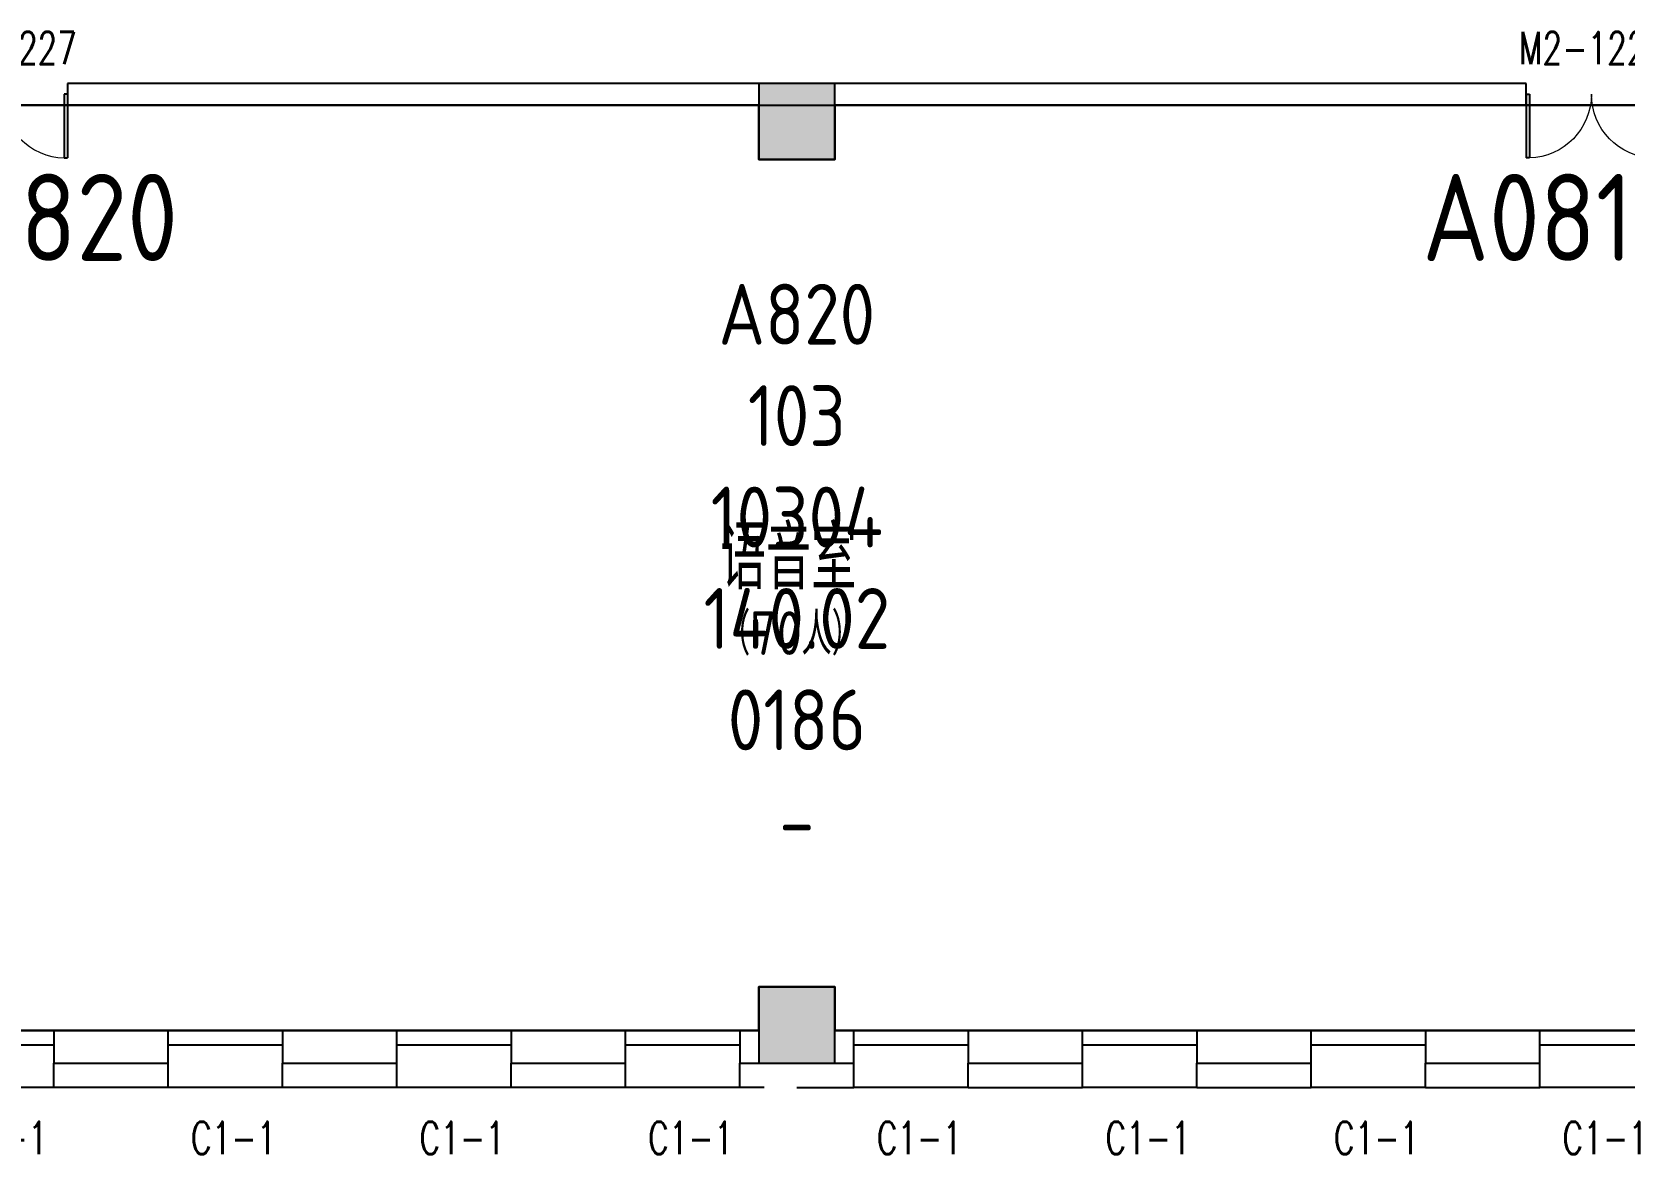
# Model space of a CAD drawing. Extents: x 1136392 to 1212190, y 313528 to 416301.
# Drawn here: x 1147326 to 1161954, y 382828 to 393138 of the extents above; entities that cross this region are included whole.
import ezdxf
from ezdxf.enums import TextEntityAlignment as Align

# ---------------------------------------------------------------- set-up
doc = ezdxf.new("R2010")
doc.units = 0
doc.header["$LTSCALE"] = 1000
doc.header["$MEASUREMENT"] = 0
for name, color, linetype in [('body', 30, 'Continuous'), ('name', 1, 'Continuous'), ('RM$', 5, 'Continuous'), ('RM$TXT', 5, 'Continuous'), ('消防', 222, 'Continuous')]:
    doc.layers.add(name, color=color, linetype=linetype)
doc.styles.add('-宋体', font='GBENOR.shx', dxfattribs={"bigfont": 'GBCBIG.shx'})
doc.styles.add('_TCH_WINDOW', font='txt.shx', dxfattribs={"height": 3.5, "bigfont": 'hztxt.shx'})
doc.styles.get("Standard").update_dxf_attribs({"font": 'gbenor.shx', "bigfont": 'gbcbig.shx'})

# ---------------------------------------------------------------- blocks, each defined once
blk = doc.blocks.new('$WINLIB2D$00000004')
for p, q in [((-0.5, 0.5), (0.5, 0.5)), ((-0.5, 0.2405796575893152), (0.5, 0.2405796575893152)), ((-0.4999999999999999, -0.5), (0.5, -0.5))]:
    blk.add_line(p, q)
blk = doc.blocks.new('$DorLib2D$00000002')
for p, q in [((-0.5, -5.684341886080802e-17), (-0.5000000000000007, 0.4875)), ((-0.4750000000000007, 0.4875), (-0.5000000000000007, 0.4875)), ((-0.475, -2.842170943040401e-17), (-0.4750000000000007, 0.4875)), ((0.475, -2.842170943040401e-17), (0.4750000000000007, 0.4875)), ((0.4750000000000007, 0.4875), (0.5000000000000007, 0.4875)), ((0.5, -5.684341886080802e-17), (0.5000000000000007, 0.4875)), ((-0.5, -5.684341886080802e-17), (-0.475, -2.842170943040401e-17)), ((0.5, -5.684341886080802e-17), (0.475, -2.842170943040401e-17))]:
    blk.add_line(p, q)
at = {"lineweight": 13}
for centre, start, end in [((-0.4875, -4.263256414560601e-17), 0, 88.53071641864632), ((0.4875, -4.263256414560601e-17), 91.4692835813537, 180)]:
    blk.add_arc(centre, 0.4875, start, end, dxfattribs=at)

msp = doc.modelspace()

# ---------------------------------------------------------------- hatches: boundary and pattern name
at = {"layer": 'body'}
for points in [[(1154003.254588009, 391964.4910987295), (1154703.254588009, 391964.4910987295), (1154703.254588009, 392664.4989112291), (1154003.254588009, 392664.4989112291)], [(1154003.254588115, 383664.5067240125), (1154703.254588115, 383664.5067240125), (1154703.254588115, 384364.4989115116), (1154003.254588115, 384364.4989115116)]]:
    msp.add_hatch(color=256, dxfattribs=at).paths.add_polyline_path(points)

# ---------------------------------------------------------------- linework, layer by layer
for p, q in [((1154003.254587945, 392664.506724108), (1147653.738522034, 392664.5067241075)), ((1147653.738522034, 392664.5067241075), (1147653.738522034, 392464.5067241075)), ((1154703.254588009, 392664.4989112291), (1154003.254588009, 392664.4989112291)), ((1154003.254588009, 392664.4989112291), (1154003.254588009, 391964.4910987295)), ((1161052.770654144, 392664.5067241124), (1154703.254587945, 392664.5067241052)), ((1154703.254588009, 391964.4910987295), (1154703.254588009, 392664.4989112291)), ((1161052.770654144, 392464.5067241052), (1161052.770654144, 392664.5067241124)), ((1147653.738522034, 392464.5067241075), (1154003.254587945, 392464.5067241109)), ((1154703.254587945, 392464.5067241112), (1161052.770654144, 392464.5067241052)), ((1154003.254588009, 391964.4910987295), (1154703.254588009, 391964.4910987295)), ((1154703.254588115, 384364.4989115116), (1154003.254588115, 384364.4989115116)), ((1154003.254588115, 384364.4989115116), (1154003.254588115, 383664.5067240125)), ((1154703.254588115, 383664.5067240125), (1154703.254588115, 384364.4989115116)), ((1148578.254588165, 383964.5067241117), (1147528.254588216, 383964.5067241113)), ((1147528.254588216, 383964.5067241113), (1147528.254588216, 383664.5067241131)), ((1148578.254588165, 383664.5067241131), (1148578.254588165, 383964.5067241117)), ((1150678.254588165, 383964.5067241124), (1149628.254588165, 383964.506724112)), ((1149628.254588165, 383964.506724112), (1149628.254588165, 383664.5067241131)), ((1150678.254588165, 383664.5067241131), (1150678.254588165, 383964.5067241124)), ((1152778.254588165, 383964.5067241132), (1151728.254588114, 383964.5067241128)), ((1151728.254588114, 383964.5067241128), (1151728.254588114, 383664.5067241131)), ((1152778.254588165, 383664.5067241131), (1152778.254588165, 383964.5067241132)), ((1154003.254588117, 383964.5067241041), (1153828.254588165, 383964.5067241135)), ((1153828.254588165, 383964.5067241135), (1153828.254588165, 383664.5067241131)), ((1154878.254588267, 383964.5067241061), (1154703.254588118, 383964.5067240797)), ((1154878.254588267, 383664.5067241134), (1154878.254588267, 383964.5067241061)), ((1156978.254588165, 383964.5067241061), (1155928.254588216, 383964.5067241061)), ((1155928.254588216, 383964.5067241061), (1155928.254588216, 383664.5067241134)), ((1156978.254588165, 383664.5067241134), (1156978.254588165, 383964.5067241061)), ((1159078.254588114, 383964.5067241061), (1158028.254588165, 383964.5067241061)), ((1158028.254588165, 383964.5067241061), (1158028.254588165, 383664.5067241134)), ((1159078.254588114, 383664.5067241134), (1159078.254588114, 383964.5067241061)), ((1161178.254588165, 383964.5067241061), (1160128.254588165, 383964.5067241061)), ((1160128.254588165, 383964.5067241061), (1160128.254588165, 383664.5067241134)), ((1161178.254588165, 383664.5067241134), (1161178.254588165, 383964.5067241061)), ((1147528.254588216, 383664.5067241131), (1148578.254588165, 383664.5067241131)), ((1147528.254588216, 383439.506724105), (1147528.254588216, 383664.5067241093)), ((1148578.254588165, 383439.506724105), (1148578.254588165, 383664.5067241093)), ((1149628.254588165, 383664.5067241131), (1150678.254588165, 383664.5067241131)), ((1149628.254588165, 383439.506724105), (1149628.254588166, 383664.5067241093)), ((1150678.254588165, 383439.506724105), (1150678.254588166, 383664.5067241093)), ((1151728.254588114, 383664.5067241131), (1152778.254588165, 383664.5067241131)), ((1151728.254588114, 383439.506724105), (1151728.254588114, 383664.5067241093)), ((1152778.254588165, 383439.506724105), (1152778.254588166, 383664.5067241093)), ((1153828.254588165, 383664.5067241131), (1154003.254588117, 383664.5067242121)), ((1153828.254588165, 383439.506724105), (1153828.254588166, 383664.5067241093)), ((1154003.254588115, 383664.5067240125), (1154703.254588115, 383664.5067240125)), ((1154703.254588118, 383664.5067241327), (1154878.254588267, 383664.5067241134)), ((1154878.254588267, 383439.5067241062), (1154878.254588267, 383664.5067241093)), ((1155928.254588216, 383664.5067241134), (1156978.254588165, 383664.5067241134)), ((1155928.254588216, 383439.5067241062), (1155928.254588216, 383664.5067241093)), ((1156978.254588165, 383439.5067241062), (1156978.254588165, 383664.5067241093)), ((1158028.254588165, 383664.5067241134), (1159078.254588114, 383664.5067241134)), ((1158028.254588165, 383439.5067241062), (1158028.254588165, 383664.5067241093)), ((1159078.254588114, 383439.5067241062), (1159078.254588114, 383664.5067241093)), ((1160128.254588165, 383664.5067241134), (1161178.254588165, 383664.5067241134)), ((1160128.254588165, 383439.5067241062), (1160128.254588165, 383664.5067241093)), ((1161178.254588165, 383439.5067241062), (1161178.254588165, 383664.5067241093)), ((1148578.254588165, 383439.506724105), (1147528.254588216, 383439.506724105)), ((1150678.254588165, 383439.506724105), (1149628.254588165, 383439.506724105)), ((1152778.254588165, 383439.506724105), (1151728.254588114, 383439.506724105)), ((1154053.254588103, 383439.5067241093), (1153828.254588165, 383439.506724105)), ((1154353.254588103, 383439.5067241093), (1154878.254588267, 383439.5067241062)), ((1155928.254588216, 383439.5067241062), (1156978.254588165, 383439.5067241062)), ((1158028.254588165, 383439.5067241062), (1159078.254588114, 383439.5067241062)), ((1160128.254588165, 383439.5067241062), (1161178.254588165, 383439.5067241062))]:
    msp.add_line(p, q, dxfattribs=at)
at = {"layer": 'RM$'}
msp.add_lwpolyline([(1146053.253162882, 384364.4984305858), (1146303.253162874, 384364.4984305858), (1146303.253162874, 383964.5062432129), (1154003.253162874, 383964.5062431783), (1154003.253162874, 384364.4984305858), (1154703.253162874, 384364.4984305858), (1154703.253162874, 383964.5062431539), (1162403.253162887, 383964.5062431813), (1162403.253162874, 384364.4984305858), (1162653.253162889, 384364.4984305858), (1162653.253162886, 391964.4906178037), (1162403.253162767, 391964.4906178037), (1162403.253162796, 392464.506243183), (1154703.253162767, 392464.5062431853), (1154703.253162767, 391964.4906178037), (1154003.253162767, 391964.4906178037), (1154003.253162767, 392464.506243185), (1146303.253162785, 392464.5062431854), (1146303.253162785, 391964.4906178037), (1146053.253162886, 391964.4906177941)], close=True, dxfattribs=at)
at = {"layer": '消防'}
msp.add_line((1139553.254588038, 392464.5067245112), (1193753.254588009, 392464.5067245112), dxfattribs=at)

# ---------------------------------------------------------------- block references
at = {"layer": 'body'}
ref = msp.add_blockref('$DorLib2D$00000002', (1147053.738522027, 392564.5067241079), dxfattribs=dict(at, xscale=-1200, yscale=-1200, zscale=1200))
ref.add_attrib('A', 'M2-1227', (1146388.738522026, 392840.4671470042), dxfattribs={"height": 297.5, "style": '_TCH_WINDOW', "width": 0.7058823529411765})
ref = msp.add_blockref('$DorLib2D$00000002', (1161652.77065418, 392564.5067241079), dxfattribs=dict(at, xscale=1200, yscale=-1200, zscale=-1200))
ref.add_attrib('A', 'M2-1227', (1160987.77065418, 392840.4671470008), dxfattribs={"height": 297.5, "style": '_TCH_WINDOW', "width": 0.7058823529411765})
ref = msp.add_blockref('$WINLIB2D$00000004', (1147003.254588234, 383702.0067241093), dxfattribs=dict(at, xscale=1050, yscale=-525, zscale=1050, rotation=180))
ref.add_attrib('A', 'C1-1', (1146688.254588234, 382828.2567241095), dxfattribs={"height": 297.5, "style": '_TCH_WINDOW', "width": 0.7058823529411765})
ref = msp.add_blockref('$WINLIB2D$00000004', (1149103.254588156, 383702.0067241093), dxfattribs=dict(at, xscale=1050, yscale=-525, zscale=1050, rotation=180))
ref.add_attrib('A', 'C1-1', (1148788.254588156, 382828.2567241095), dxfattribs={"height": 297.5, "style": '_TCH_WINDOW', "width": 0.7058823529411765})
ref = msp.add_blockref('$WINLIB2D$00000004', (1151203.254588156, 383702.0067241093), dxfattribs=dict(at, xscale=1050, yscale=-525, zscale=1050, rotation=180))
ref.add_attrib('A', 'C1-1', (1150888.254588156, 382828.2567241045), dxfattribs={"height": 297.5, "style": '_TCH_WINDOW', "width": 0.7058823529411765})
ref = msp.add_blockref('$WINLIB2D$00000004', (1153303.254588156, 383702.0067241093), dxfattribs=dict(at, xscale=1050, yscale=-525, zscale=1050, rotation=180))
ref.add_attrib('A', 'C1-1', (1152988.254588156, 382828.2567241095), dxfattribs={"height": 297.5, "style": '_TCH_WINDOW', "width": 0.7058823529411765})
ref = msp.add_blockref('$WINLIB2D$00000004', (1155403.254588232, 383702.0067241093), dxfattribs=dict(at, xscale=-1050, yscale=525, zscale=-1050))
ref.add_attrib('A', 'C1-1', (1155088.254588233, 382828.2567241095), dxfattribs={"height": 297.5, "style": '_TCH_WINDOW', "width": 0.7058823529411765})
ref = msp.add_blockref('$WINLIB2D$00000004', (1157503.254588155, 383702.0067241093), dxfattribs=dict(at, xscale=-1050, yscale=525, zscale=-1050))
ref.add_attrib('A', 'C1-1', (1157188.254588156, 382828.2567241095), dxfattribs={"height": 297.5, "style": '_TCH_WINDOW', "width": 0.7058823529411765})
ref = msp.add_blockref('$WINLIB2D$00000004', (1159603.254588155, 383702.0067241093), dxfattribs=dict(at, xscale=-1050, yscale=525, zscale=-1050))
ref.add_attrib('A', 'C1-1', (1159288.254588156, 382828.2567241045), dxfattribs={"height": 297.5, "style": '_TCH_WINDOW', "width": 0.7058823529411765})
ref = msp.add_blockref('$WINLIB2D$00000004', (1161703.254588155, 383702.0067241093), dxfattribs=dict(at, xscale=-1050, yscale=525, zscale=-1050))
ref.add_attrib('A', 'C1-1', (1161388.254588156, 382828.2567241095), dxfattribs={"height": 297.5, "style": '_TCH_WINDOW', "width": 0.7058823529411765})

# ---------------------------------------------------------------- texts
at = {"layer": 'name', "style": '-宋体'}
for s, p in [('A0820', (1146140.754588082, 391833.2567241069)), ('A0819', (1160098.913679076, 391833.2567241069))]:
    msp.add_text(s, height=800, dxfattribs=at).set_placement(p, align=Align.TOP_LEFT)
for s, height, p in [('语音室', 578.7234042553191, (1153651.071015012, 388016.8411138197)), ('（', 385.8156028368794, (1153647.769938466, 387414.7726371062)), ('70', 400, (1153928.621002296, 387414.7726371062)), ('人）', 385.8156028368794, (1154395.287668962, 387414.7726371062))]:
    msp.add_text(s, height=height, dxfattribs=at).set_placement(p)
at = {"layer": 'RM$TXT', "insert": (1154353.253162886, 385606.7729098363), "char_height": 558.8, "attachment_point": 8}
msp.add_mtext('A820^M^J103^M^J10304^M^J140.02^M^J0186^M^J-^M^J', dxfattribs=at)

doc.saveas('drawing.dxf')
